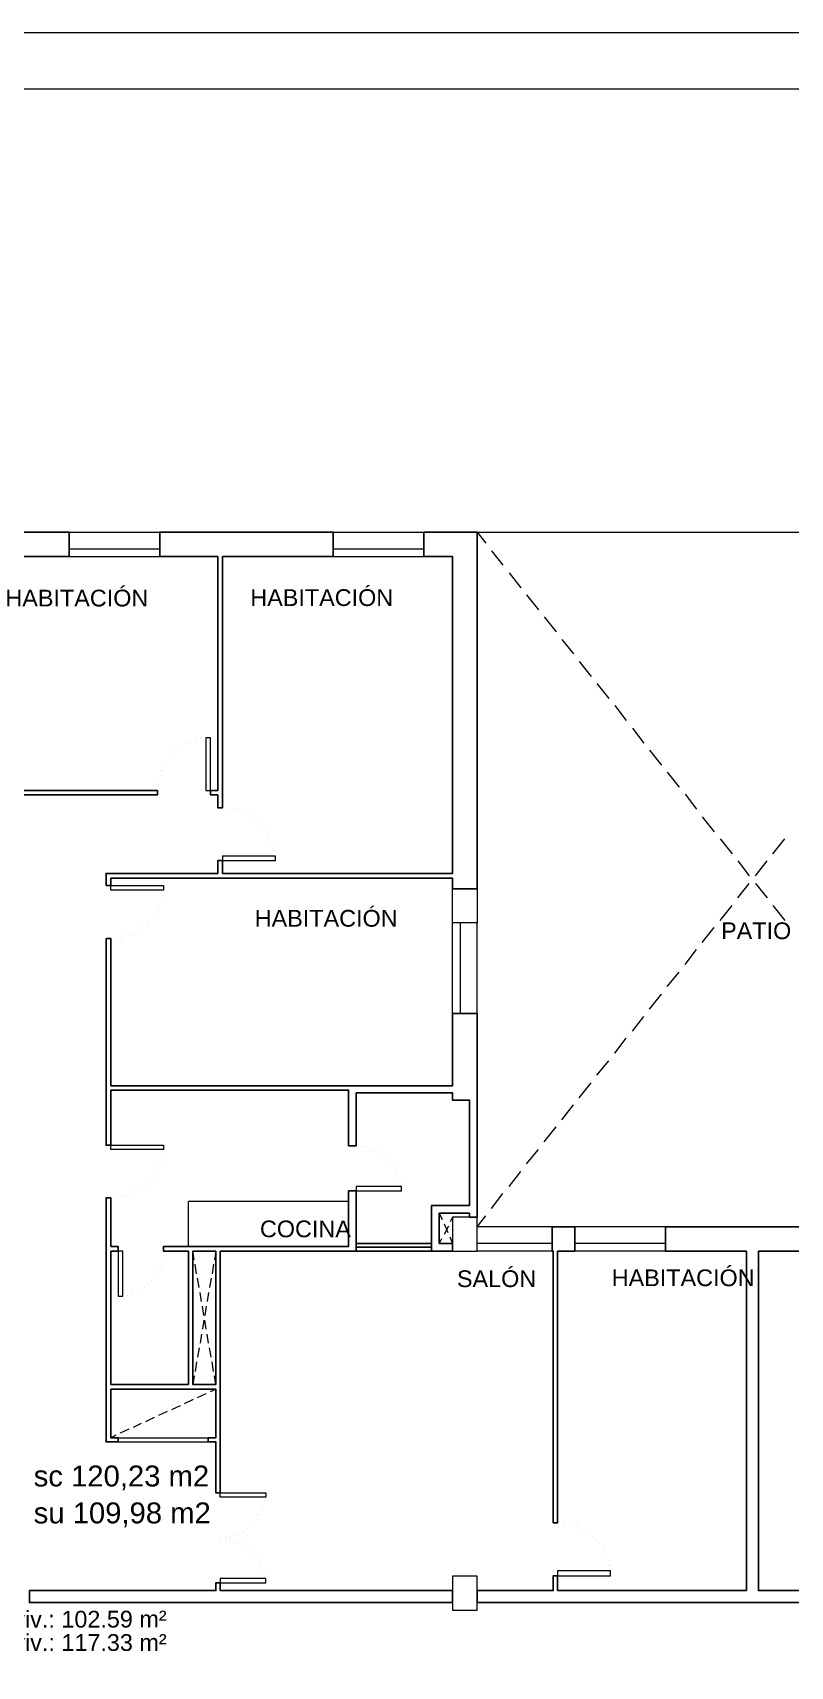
# Model space of a CAD drawing. Header units: millimetres. Extents: x 158 to 1000, y 519 to 900.
# Drawn here: x 455.3 to 522.2, y 754.2 to 898.5 of the extents above; entities that cross this region are included whole.
import ezdxf

# ---------------------------------------------------------------- set-up
doc = ezdxf.new("R2010")
doc.units = ezdxf.units.MM
doc.layers.get('0').update_dxf_attribs({"lineweight": 25})
doc.styles.add('textstyle3', font='Arial.ttf')

msp = doc.modelspace()

# ---------------------------------------------------------------- linework, layer by layer
at = {"color": 8, "lineweight": 0}
msp.add_line((751.92, 898.48), (157.99, 898.48), dxfattribs=at)
at = {"color": 18, "lineweight": 18, "true_color": 0x000000, "flags": 128}
for points in [[(182.96, 606.55), (746.93, 606.55), (746.93, 893.49), (182.96, 893.49), (182.96, 606.55)], [(492.38, 822.88), (494.54, 822.88), (494.54, 819.87), (492.38, 819.87), (492.38, 822.88)], [(492.38, 790.87), (494.54, 790.87), (494.54, 793.88), (492.38, 793.88), (492.38, 790.87)], [(492.38, 759.16), (494.54, 759.16), (494.54, 762.17), (492.38, 762.17), (492.38, 759.16)]]:
    msp.add_lwpolyline(points, dxfattribs=at)
at = {"color": 18, "lineweight": 25, "true_color": 0x000000, "flags": 128}
for points in [[(449.83, 852.21), (449.83, 854.37), (458.51, 854.37), (458.51, 852.21), (449.83, 852.21)], [(489.84, 852.21), (489.84, 854.37), (494.54, 854.37), (494.54, 822.88), (492.38, 822.88), (492.38, 823.81), (462.2, 823.81), (462.2, 823.17), (461.77, 823.17), (461.77, 824.23), (471.64, 824.23), (471.64, 825.37), (472.06, 825.37), (472.06, 824.23), (492.38, 824.23), (492.38, 852.21), (489.84, 852.21)], [(466.51, 852.21), (466.51, 854.37), (481.84, 854.37), (481.84, 852.21), (472.06, 852.21), (472.06, 830.03), (471.64, 830.03), (471.64, 831.17), (471, 831.17), (471, 831.55), (471.64, 831.55), (471.64, 852.21), (466.51, 852.21)], [(446.83, 822.88), (446.83, 852.21), (447.38, 852.21), (447.38, 831.55), (466.3, 831.55), (466.3, 831.17), (452.04, 831.17), (452.04, 830.5), (451.65, 830.5), (451.65, 831.17), (447.38, 831.17), (447.38, 822.88), (446.83, 822.88), (446.83, 852.21), (446.32, 852.21), (446.32, 831.55), (445.64, 831.55), (445.64, 831.17), (446.32, 831.17), (446.32, 822.88), (446.83, 822.88)], [(461.77, 818.47), (462.2, 818.47), (462.2, 805.48), (492.38, 805.48), (492.38, 811.87), (494.54, 811.87), (494.54, 793.88), (493.86, 793.88), (493.86, 794.22), (491.19, 794.22), (491.19, 791.55), (492.38, 791.55), (492.38, 790.87), (490.52, 790.87), (490.52, 794.89), (493.86, 794.89), (493.86, 804.21), (492.38, 804.21), (492.38, 804.84), (483.87, 804.84), (483.87, 800.18), (483.19, 800.18), (483.19, 805.1), (462.2, 805.1), (462.2, 800.23), (461.77, 800.23), (461.77, 818.47)], [(483.19, 796.21), (483.87, 796.21), (483.87, 790.87), (471.85, 790.87), (471.85, 769.54), (471.47, 769.54), (471.47, 774.02), (470.79, 774.02), (470.79, 774.4), (471.47, 774.4), (471.47, 778.68), (462.2, 778.68), (462.2, 774.4), (462.83, 774.4), (462.83, 774.02), (461.77, 774.02), (461.77, 795.57), (462.2, 795.57), (462.2, 791.29), (462.83, 791.29), (462.83, 790.87), (462.2, 790.87), (462.2, 779.1), (469.05, 779.1), (469.05, 790.87), (466.85, 790.87), (466.85, 791.29), (483.19, 791.29), (483.19, 796.21)], [(494.54, 760.9), (494.54, 759.84), (543.18, 759.84), (543.18, 760.9), (536.45, 760.9), (536.45, 762.21), (536.07, 762.21), (536.07, 760.9), (519.39, 760.9), (519.39, 790.87), (526.54, 790.87), (526.54, 793.03), (511.18, 793.03), (511.18, 790.87), (518.33, 790.87), (518.33, 760.9), (501.65, 760.9), (501.65, 762.21), (501.27, 762.21), (501.27, 760.9), (494.54, 760.9)], [(501.27, 766.87), (501.65, 766.87), (501.65, 790.87), (503.17, 790.87), (503.17, 793.03), (501.18, 793.03), (501.18, 790.87), (501.27, 790.87), (501.27, 766.87)], [(469.43, 790.87), (469.43, 779.1), (471.47, 779.1), (471.47, 790.87), (469.43, 790.87)], [(490.52, 791.55), (483.87, 791.55)], [(483.87, 791.21), (490.52, 791.21)], [(483.87, 790.87), (490.52, 790.87)], [(455, 760.9), (455, 759.84), (492.38, 759.84), (492.38, 760.9), (471.85, 760.9), (471.85, 761.41), (471.85, 761.58), (471.47, 761.58), (471.47, 760.9), (455, 760.9)]]:
    msp.add_lwpolyline(points, dxfattribs=at)
at = {"color": 163, "lineweight": 5, "true_color": 0x6e8add, "flags": 128}
for points in [[(458.51, 854.37), (466.51, 854.37)], [(481.84, 854.37), (489.84, 854.37)], [(458.51, 852.89), (466.51, 852.89)], [(481.84, 852.89), (489.84, 852.89)], [(458.51, 852.21), (466.51, 852.21)], [(481.84, 852.21), (489.84, 852.21)], [(492.38, 811.87), (492.38, 819.87)], [(493.06, 811.87), (493.06, 819.87)], [(494.54, 811.87), (494.54, 819.87)], [(501.18, 793.03), (494.54, 793.03)], [(511.18, 793.03), (503.17, 793.03)], [(501.18, 791.55), (494.54, 791.55)], [(501.18, 790.87), (494.54, 790.87)], [(511.18, 791.55), (503.17, 791.55)], [(511.18, 790.87), (503.17, 790.87)]]:
    msp.add_lwpolyline(points, dxfattribs=at)
at = {"color": 253, "lineweight": 5, "flags": 128}
msp.add_lwpolyline([(494.54, 854.37), (543.18, 854.37)], dxfattribs=at)
at = {"color": 252, "lineweight": 5, "flags": 128}
for points in [[(494.54, 854.37), (495.3, 853.4)], [(495.81, 852.72), (496.82, 851.45)], [(497.37, 850.77), (498.39, 849.46)], [(498.9, 848.83), (499.96, 847.51)], [(500.46, 846.88), (501.52, 845.57)], [(502.03, 844.89), (503.05, 843.62)], [(503.56, 842.94), (504.61, 841.63)], [(505.12, 840.99), (506.18, 839.68)], [(506.69, 839.05), (507.7, 837.73)], [(508.25, 837.06), (509.27, 835.74)], [(509.78, 835.11), (510.84, 833.8)], [(511.34, 833.16), (512.4, 831.85)], [(512.91, 831.22), (513.93, 829.9)], [(514.43, 829.23), (515.49, 827.91)], [(516, 827.28), (517.06, 825.97)], [(520.66, 825.97), (521.72, 827.28)], [(517.57, 825.33), (518.58, 824.02)], [(519.13, 824.02), (520.15, 825.33)], [(517.57, 822.07), (518.58, 823.34)], [(519.13, 823.34), (520.15, 822.07)], [(516, 820.08), (517.06, 821.39)], [(520.66, 821.39), (521.72, 820.08)], [(514.43, 818.13), (515.49, 819.45)], [(512.91, 816.19), (513.93, 817.5)], [(511.34, 814.24), (512.4, 815.51)], [(509.78, 812.25), (510.84, 813.56)], [(508.25, 810.3), (509.27, 811.61)], [(506.69, 808.36), (507.7, 809.67)], [(505.12, 806.41), (506.18, 807.68)], [(503.56, 804.42), (504.61, 805.73)], [(502.03, 802.47), (503.05, 803.78)], [(500.46, 800.52), (501.52, 801.84)], [(498.9, 798.58), (499.96, 799.85)], [(497.37, 796.59), (498.39, 797.9)], [(495.81, 794.64), (496.82, 795.95)], [(494.54, 793.03), (495.3, 794)]]:
    msp.add_lwpolyline(points, dxfattribs=at)
at = {"color": 8, "lineweight": 0, "flags": 128}
for points in [[(468.5, 835.49), (468.5, 835.49)], [(468.88, 835.7), (468.88, 835.7)], [(469.27, 835.87), (469.27, 835.87)], [(469.65, 836.04), (469.65, 836.04)], [(470.07, 836.13), (470.07, 836.13)], [(467.06, 834.05), (467.06, 834.05)], [(467.32, 834.39), (467.32, 834.39)], [(467.57, 834.73), (467.57, 834.73)], [(467.87, 834.98), (467.87, 834.98)], [(468.16, 835.28), (468.16, 835.28)], [(466.43, 832.53), (466.43, 832.53)], [(466.56, 832.91), (466.56, 832.91)], [(466.68, 833.33), (466.68, 833.33)], [(466.85, 833.67), (466.85, 833.67)], [(466.3, 831.55), (466.3, 831.55)], [(466.39, 832.1), (466.39, 832.1)], [(472.06, 830.03), (472.06, 830.03)], [(472.61, 829.99), (472.61, 829.99)], [(473.03, 829.9), (473.03, 829.9)], [(473.41, 829.78), (473.41, 829.78)], [(473.79, 829.65), (473.79, 829.65)], [(474.18, 829.48), (474.18, 829.48)], [(474.56, 829.31), (474.56, 829.31)], [(474.9, 829.06), (474.9, 829.06)], [(475.23, 828.8), (475.23, 828.8)], [(475.49, 828.46), (475.49, 828.46)], [(475.78, 828.17), (475.78, 828.17)], [(476, 827.83), (476, 827.83)], [(476.21, 827.45), (476.21, 827.45)], [(476.38, 827.07), (476.38, 827.07)], [(476.55, 826.69), (476.55, 826.69)], [(476.63, 826.3), (476.63, 826.3)], [(466.34, 821.06), (466.34, 821.06)], [(466.51, 821.44), (466.51, 821.44)], [(466.64, 821.82), (466.64, 821.82)], [(466.77, 822.24), (466.77, 822.24)], [(465.33, 819.74), (465.33, 819.74)], [(465.62, 820.04), (465.62, 820.04)], [(465.92, 820.34), (465.92, 820.34)], [(466.13, 820.67), (466.13, 820.67)], [(462.2, 818.47), (462.2, 818.47)], [(462.75, 818.56), (462.75, 818.56)], [(463.13, 818.6), (463.13, 818.6)], [(463.55, 818.73), (463.55, 818.73)], [(463.93, 818.85), (463.93, 818.85)], [(464.31, 819.02), (464.31, 819.02)], [(464.69, 819.23), (464.69, 819.23)], [(465.03, 819.49), (465.03, 819.49)], [(466.77, 799.3), (466.77, 799.3)], [(483.87, 800.18), (483.87, 800.18)], [(484.29, 800.14), (484.29, 800.14)], [(484.72, 800.1), (484.72, 800.1)], [(485.1, 799.97), (485.1, 799.97)], [(485.48, 799.8), (485.48, 799.8)], [(485.86, 799.63), (485.86, 799.63)], [(486.2, 799.38), (486.2, 799.38)], [(466.34, 798.11), (466.34, 798.11)], [(466.51, 798.49), (466.51, 798.49)], [(466.64, 798.87), (466.64, 798.87)], [(486.54, 799.17), (486.54, 799.17)], [(486.83, 798.83), (486.83, 798.83)], [(487.09, 798.53), (487.09, 798.53)], [(487.3, 798.15), (487.3, 798.15)], [(465.03, 796.54), (465.03, 796.54)], [(465.33, 796.8), (465.33, 796.8)], [(465.62, 797.09), (465.62, 797.09)], [(465.92, 797.43), (465.92, 797.43)], [(466.13, 797.77), (466.13, 797.77)], [(487.51, 797.81), (487.51, 797.81)], [(487.68, 797.43), (487.68, 797.43)], [(487.76, 797.01), (487.76, 797.01)], [(462.2, 795.57), (462.2, 795.57)], [(462.75, 795.61), (462.75, 795.61)], [(463.13, 795.66), (463.13, 795.66)], [(463.55, 795.78), (463.55, 795.78)], [(463.93, 795.91), (463.93, 795.91)], [(464.31, 796.12), (464.31, 796.12)], [(464.69, 796.29), (464.69, 796.29)], [(469.05, 791.29), (469.05, 795.27)], [(483.19, 795.27), (469.05, 795.27)], [(491.19, 794.22), (491.45, 793.67)], [(492.38, 793.88), (492.17, 793.45)], [(491.62, 793.28), (491.96, 792.52)], [(492, 793.07), (491.62, 792.35)], [(492.13, 792.14), (492.38, 791.55)], [(466.85, 790.87), (466.85, 790.87)], [(469.56, 790.11), (469.43, 790.87)], [(471.47, 790.87), (471.34, 790.11)], [(491.41, 791.97), (491.19, 791.55)], [(466.47, 789.26), (466.47, 789.26)], [(466.64, 789.64), (466.64, 789.64)], [(466.77, 790.02), (466.77, 790.02)], [(466.81, 790.45), (466.81, 790.45)], [(469.77, 788.88), (469.65, 789.73)], [(471.25, 789.73), (471.13, 788.88)], [(465.5, 787.91), (465.5, 787.91)], [(465.79, 788.2), (465.79, 788.2)], [(466.05, 788.54), (466.05, 788.54)], [(466.3, 788.88), (466.3, 788.88)], [(469.98, 787.65), (469.86, 788.5)], [(471.04, 788.5), (470.92, 787.65)], [(463.68, 786.98), (463.68, 786.98)], [(464.1, 787.06), (464.1, 787.06)], [(464.48, 787.23), (464.48, 787.23)], [(464.82, 787.44), (464.82, 787.44)], [(465.2, 787.65), (465.2, 787.65)], [(470.2, 786.43), (470.07, 787.23)], [(470.83, 787.23), (470.7, 786.43)], [(470.41, 785.2), (470.28, 786)], [(470.62, 786), (470.49, 785.2)], [(470.2, 783.55), (470.07, 782.74)], [(470.41, 784.78), (470.28, 783.97)], [(470.62, 783.97), (470.49, 784.78)], [(470.83, 782.74), (470.7, 783.55)], [(469.98, 782.32), (469.86, 781.52)], [(471.04, 781.52), (470.92, 782.32)], [(469.77, 781.09), (469.65, 780.25)], [(471.25, 780.25), (471.13, 781.09)], [(469.56, 779.86), (469.43, 779.1)], [(471.47, 779.1), (471.34, 779.86)], [(468.71, 777.41), (469.48, 777.79)], [(469.86, 777.96), (470.62, 778.3)], [(471, 778.47), (471.47, 778.68)], [(465.29, 775.84), (466.05, 776.22)], [(466.43, 776.39), (467.19, 776.73)], [(467.57, 776.9), (468.33, 777.24)], [(463.04, 774.83), (463.8, 775.17)], [(464.19, 775.34), (464.9, 775.67)], [(462.2, 774.4), (462.66, 774.66)], [(475.32, 767.59), (475.32, 767.59)], [(475.49, 767.93), (475.49, 767.93)], [(475.66, 768.31), (475.66, 768.31)], [(475.78, 768.73), (475.78, 768.73)], [(474.22, 766.36), (474.22, 766.36)], [(474.56, 766.61), (474.56, 766.61)], [(474.81, 766.91), (474.81, 766.91)], [(475.11, 767.21), (475.11, 767.21)], [(501.65, 766.87), (501.65, 766.87)], [(502.2, 766.83), (502.2, 766.83)], [(502.62, 766.78), (502.62, 766.78)], [(503, 766.66), (503, 766.66)], [(503.43, 766.53), (503.43, 766.53)], [(503.77, 766.36), (503.77, 766.36)], [(504.15, 766.15), (504.15, 766.15)], [(471.85, 765.56), (471.85, 765.56)], [(471.85, 765.56), (471.85, 765.56)], [(472.31, 765.6), (472.31, 765.6)], [(472.31, 765.51), (472.31, 765.51)], [(472.69, 765.64), (472.69, 765.64)], [(472.69, 765.47), (472.69, 765.47)], [(473.12, 765.77), (473.12, 765.77)], [(473.12, 765.34), (473.12, 765.34)], [(473.5, 765.94), (473.5, 765.94)], [(473.5, 765.18), (473.5, 765.18)], [(473.88, 766.11), (473.88, 766.11)], [(473.88, 765.01), (473.88, 765.01)], [(474.22, 764.75), (474.22, 764.75)], [(504.49, 765.89), (504.49, 765.89)], [(504.83, 765.64), (504.83, 765.64)], [(505.08, 765.34), (505.08, 765.34)], [(505.38, 765.05), (505.38, 765.05)], [(505.59, 764.67), (505.59, 764.67)], [(474.56, 764.5), (474.56, 764.5)], [(474.81, 764.2), (474.81, 764.2)], [(475.11, 763.91), (475.11, 763.91)], [(475.32, 763.52), (475.32, 763.52)], [(505.84, 764.33), (505.84, 764.33)], [(505.97, 763.95), (505.97, 763.95)], [(506.14, 763.57), (506.14, 763.57)], [(475.49, 763.19), (475.49, 763.19)], [(475.66, 762.8), (475.66, 762.8)], [(475.78, 762.38), (475.78, 762.38)], [(506.22, 763.14), (506.22, 763.14)]]:
    msp.add_lwpolyline(points, dxfattribs=at)
at = {"color": 251, "lineweight": 5, "flags": 128}
for points in [[(470.58, 831.55), (471, 831.55), (471, 836.21), (470.58, 836.21), (470.58, 831.55)], [(472.06, 825.75), (472.06, 825.37), (476.72, 825.37), (476.72, 825.75), (472.06, 825.75)], [(462.2, 822.75), (462.2, 823.17), (466.85, 823.17), (466.85, 822.75), (462.2, 822.75)], [(462.2, 799.85), (462.2, 800.23), (466.85, 800.23), (466.85, 799.85), (462.2, 799.85)], [(483.87, 796.59), (483.87, 796.21), (487.85, 796.21), (487.85, 796.59), (483.87, 796.59)], [(463.25, 790.87), (462.83, 790.87), (462.83, 786.89), (463.25, 786.89), (463.25, 790.87)], [(462.83, 774.4), (470.79, 774.4)], [(462.83, 774.02), (470.79, 774.02)], [(471.85, 769.15), (471.85, 769.54), (475.87, 769.54), (475.87, 769.15), (471.85, 769.15)], [(471.85, 761.96), (471.85, 761.58), (475.87, 761.58), (475.87, 761.96), (471.85, 761.96)], [(501.65, 762.64), (501.65, 762.21), (506.31, 762.21), (506.31, 762.64), (501.65, 762.64)]]:
    msp.add_lwpolyline(points, dxfattribs=at)

# ---------------------------------------------------------------- texts
at = {"color": 18, "true_color": 0x000000, "style": 'textstyle3'}
for s, height, p in [('HABITACIÓN ', 1.4783, (452.88, 847.81)), ('HABITACIÓN', 1.478, (474.51, 847.85)), ('HABITACIÓN', 1.478, (474.9, 819.53)), ('PATIO', 1.478, (516.09, 818.43)), ('COCINA', 1.478, (475.36, 792.1)), ('SALÓN ', 1.478, (492.76, 787.7)), ('HABITACIÓN', 1.478, (506.43, 787.78)), ('sc 120,23 m2', 1.8478, (455.38, 770.09)), ('su 109,98 m2', 1.8478, (455.38, 766.83)), ('S.C. viv.: 117.33 m² ', 1.4783, (448.99, 755.57))]:
    msp.add_text(s, height=height, dxfattribs=at).set_placement(p)
msp.add_text('S.U. viv.: 102.59 m² ', height=1.4783, rotation=0.1484, dxfattribs=at).set_placement((448.99, 757.6))

doc.saveas('drawing.dxf')
